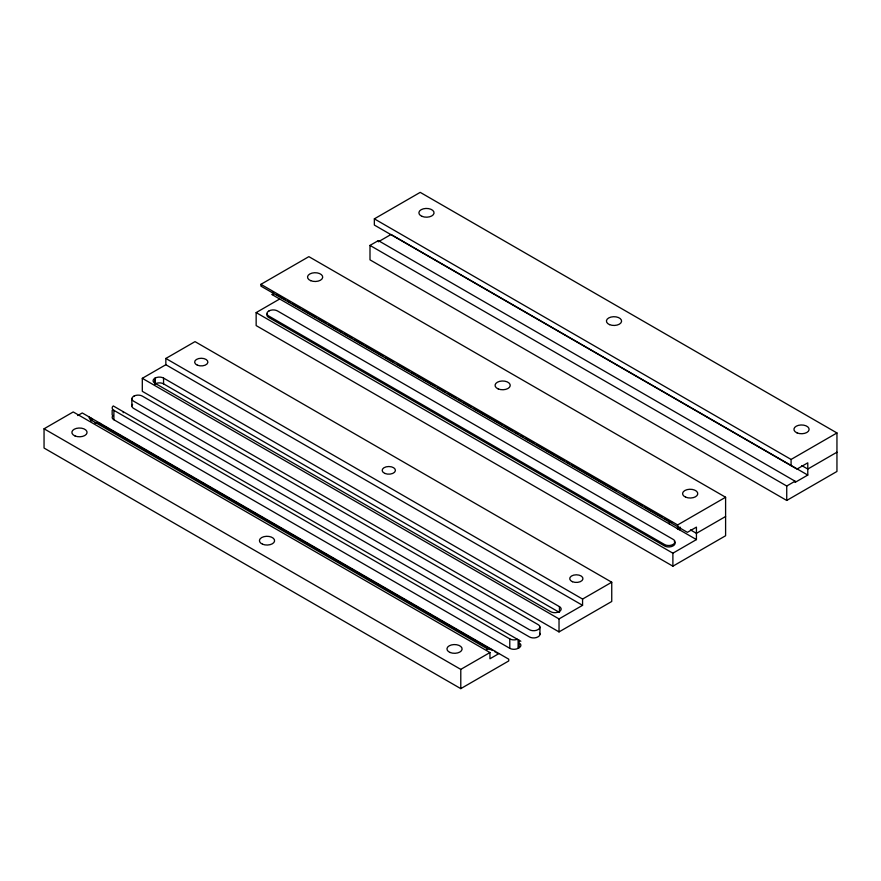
<?xml version="1.0" encoding="UTF-8"?>
<svg xmlns="http://www.w3.org/2000/svg" width="881" height="881" viewBox="0 0 881 881"><rect width="100%" height="100%" fill="white"/><g stroke="black" fill="none" stroke-linecap="round" stroke-linejoin="round"><path stroke-width="1.32" d="M256.151 312.59L672.886 553.191L696.431 539.59L696.431 527.113L687.389 532.333L260.919 286.116L260.919 284.332L308.868 256.646L725.603 497.247L725.603 535.747L672.886 566.186L256.151 325.585L256.151 312.59L279.695 299M374.348 218.851L420.215 192.366L836.95 432.956L836.95 471.456L786.733 500.452L369.998 259.851L369.998 245.414L378.334 240.601L795.069 481.202L795.069 482.403L807.778 475.068L807.778 462.833L796.975 469.066L374.348 225.062L374.348 218.851L791.083 459.442L836.95 432.956M77.737 415.557L82.263 412.958L508.733 659.175L508.733 660.948L460.785 688.634L44.05 448.044L44.05 428.794L73.222 411.945L489.957 652.546L489.957 658.768L498.987 653.548M165.848 358.468L195.02 341.63L611.744 582.231L611.744 601.481L559.028 631.908L142.304 391.318L142.304 378.323L165.848 364.723L582.572 605.324L582.572 599.069L165.848 358.468L165.848 364.723M154.803 378.323L155.221 378.081A5.892 3.403 0 0 1 163.558 378.081L559.446 606.646A5.892 3.403 0 0 1 559.446 611.458L559.028 611.7A5.892 3.403 0 0 1 550.702 611.7L154.803 383.136A5.892 3.403 0 0 1 154.803 378.323L154.803 384.094M260.919 284.332L677.643 524.933L725.603 497.247M44.05 428.794L460.785 669.384L489.957 652.546M582.572 599.069L611.744 582.231M725.603 516.497L696.431 533.335L690.473 529.899M836.95 452.206L807.778 469.055L801.82 465.609M369.998 245.414L786.733 486.015L795.069 481.202M142.304 378.323L559.028 618.925L582.572 605.324M113.197 415.414A5.892 3.403 0 0 0 113.891 419.752L509.78 648.317A5.892 3.403 0 0 0 518.116 648.317L519.162 647.711A5.892 3.403 0 0 0 520.142 643.659M807.778 475.068L391.043 234.467L378.334 241.801L378.334 240.601M276.953 294.794L285.202 299.562M287.558 300.917L289.915 302.282M292.272 303.648L296.985 306.368M298.163 307.04L300.52 308.405M302.877 309.76L315.839 317.248M318.195 318.603L321.73 320.651M322.909 321.334L326.444 323.371M328.8 324.726L337.038 329.494M339.394 330.849L341.751 332.214M344.108 333.569L347.643 335.617M349.999 336.971L352.356 338.337M354.713 339.692L362.961 344.46M365.318 345.815L382.993 356.023M385.349 357.378L393.598 362.146M397.133 364.183L408.916 370.989M411.273 372.344L414.808 374.392M417.165 375.747L421.878 378.467M423.056 379.149L434.84 385.955M437.196 387.31L445.445 392.078M447.801 393.433L456.05 398.201M458.406 399.556L460.763 400.921M463.12 402.276L471.368 407.044M473.725 408.399L501.994 424.73M504.35 426.085L512.599 430.853M514.956 432.208L518.491 434.256M520.847 435.61L523.204 436.976M525.561 438.331L533.809 443.099M536.166 444.453L544.414 449.222M545.592 449.894L553.841 454.662M556.197 456.017L564.446 460.785M566.802 462.14L569.159 463.505M571.516 464.86L579.764 469.628M582.121 470.983L595.082 478.471M596.261 479.154L605.688 484.594M608.044 485.949L616.293 490.717M623.363 494.792L626.898 496.84M629.254 498.194L631.611 499.56M633.968 500.915L642.216 505.683M644.573 507.038L662.237 517.246M664.593 518.601L668.128 520.649M271.733 294.397L696.431 539.59M677.291 528.545L679.317 529.712A5.892 3.403 0 0 0 680.341 527.223M155.607 383.653A5.892 3.403 0 0 1 163.558 383.852L559.446 612.427L559.446 606.646M520.836 641.258L113.264 405.943A5.892 3.403 0 0 0 113.891 410.337L113.891 419.752M113.891 410.337L509.78 638.901A5.892 3.403 0 0 0 517.378 639.265M94.961 423.034A5.892 3.403 0 0 1 100.335 423.959L492.699 650.486M491.939 649.484A5.892 3.403 0 0 1 486.852 648.526L90.963 419.962A5.892 3.403 0 0 1 89.311 417.021M791.083 459.442L791.083 465.664M786.733 486.015L786.733 500.452M678.689 526.486L678.689 529.349M677.643 524.933L677.643 528.754M672.886 553.191L672.886 566.186M669.307 523.942L669.307 521.321A5.892 3.403 0 0 0 671.685 522.158M559.028 618.925L559.028 631.908M539.954 627.085L539.954 634.298M519.162 640.289L519.162 647.711M518.116 639.694L518.116 648.317M509.78 638.901L509.78 648.317M495.188 651.356L495.188 652.182M486.852 648.526L486.852 649.704M460.785 669.384L460.785 688.634M273.418 295.366L273.418 292.756A5.892 3.403 0 0 1 272.427 292.007M163.558 378.081L163.558 383.852M155.221 378.081L155.221 383.852M131.853 398.752L131.853 405.976M123.263 411.724L123.263 412.704M112.162 410.282L112.162 414.984M100.335 423.387L100.335 423.959M91.998 418.574L91.998 420.6M90.963 417.979L90.963 421.14M674.284 541.672A5.892 3.403 0 0 1 673.304 545.724L672.886 545.967A5.892 3.403 0 0 1 664.549 545.967L268.65 317.402A5.892 3.403 0 0 1 267.417 313.647M496.587 652.755A5.892 3.403 0 0 1 497.214 653.284M539.679 633.263A5.892 3.403 0 0 1 538.225 636.71L537.806 636.952A5.892 3.403 0 0 1 529.47 636.952L133.582 408.377A5.892 3.403 0 0 1 132.591 404.324M269.068 310.905L268.65 311.147A5.892 3.403 0 0 0 268.65 315.96L664.549 544.524A5.892 3.403 0 0 0 672.886 544.524L673.304 544.282A5.892 3.403 0 0 0 673.304 539.469L277.405 310.905A5.892 3.403 0 0 0 269.068 310.905M134 396.109L133.582 396.351A5.892 3.403 0 0 0 133.582 401.163L529.47 629.728A5.892 3.403 0 0 0 537.806 629.728L538.225 629.486A5.892 3.403 0 0 0 538.225 624.673L142.337 396.109A5.892 3.403 0 0 0 134 396.109M422.021 216.363A7.588 4.383 0 0 0 434.014 213.268A7.588 4.383 0 0 0 423.376 208.819A7.588 4.383 0 0 0 422.021 216.363M609.542 324.626A7.588 4.383 0 0 0 621.546 321.532A7.588 4.383 0 0 0 610.907 317.083A7.588 4.383 0 0 0 609.542 324.626M797.074 432.901A7.588 4.383 0 0 0 809.077 429.807A7.588 4.383 0 0 0 798.428 425.347A7.588 4.383 0 0 0 797.074 432.901M310.663 280.654A7.588 4.383 0 0 0 322.666 277.559A7.588 4.383 0 0 0 312.028 273.099A7.588 4.383 0 0 0 310.663 280.654M498.194 388.917A7.588 4.383 0 0 0 510.198 385.823A7.588 4.383 0 0 0 499.549 381.374A7.588 4.383 0 0 0 498.194 388.917M685.726 497.192A7.588 4.383 0 0 0 697.73 494.087A7.588 4.383 0 0 0 687.081 489.638A7.588 4.383 0 0 0 685.726 497.192M197.377 365.186A6.63 3.832 0 0 0 207.861 362.476A6.63 3.832 0 0 0 198.566 358.589A6.63 3.832 0 0 0 197.377 365.186M384.909 473.449A6.63 3.832 0 0 0 395.393 470.74A6.63 3.832 0 0 0 386.098 466.853A6.63 3.832 0 0 0 384.909 473.449M572.441 581.713A6.63 3.832 0 0 0 582.925 579.015A6.63 3.832 0 0 0 573.619 575.128A6.63 3.832 0 0 0 572.441 581.713M75.017 435.952A7.588 4.383 0 0 0 87.021 432.857A7.588 4.383 0 0 0 76.372 428.397A7.588 4.383 0 0 0 75.017 435.952M262.549 544.216A7.588 4.383 0 0 0 274.553 541.121A7.588 4.383 0 0 0 263.904 536.672A7.588 4.383 0 0 0 262.549 544.216M450.081 652.48A7.588 4.383 0 0 0 462.073 649.385A7.588 4.383 0 0 0 451.435 644.936A7.588 4.383 0 0 0 450.081 652.48"/></g></svg>
